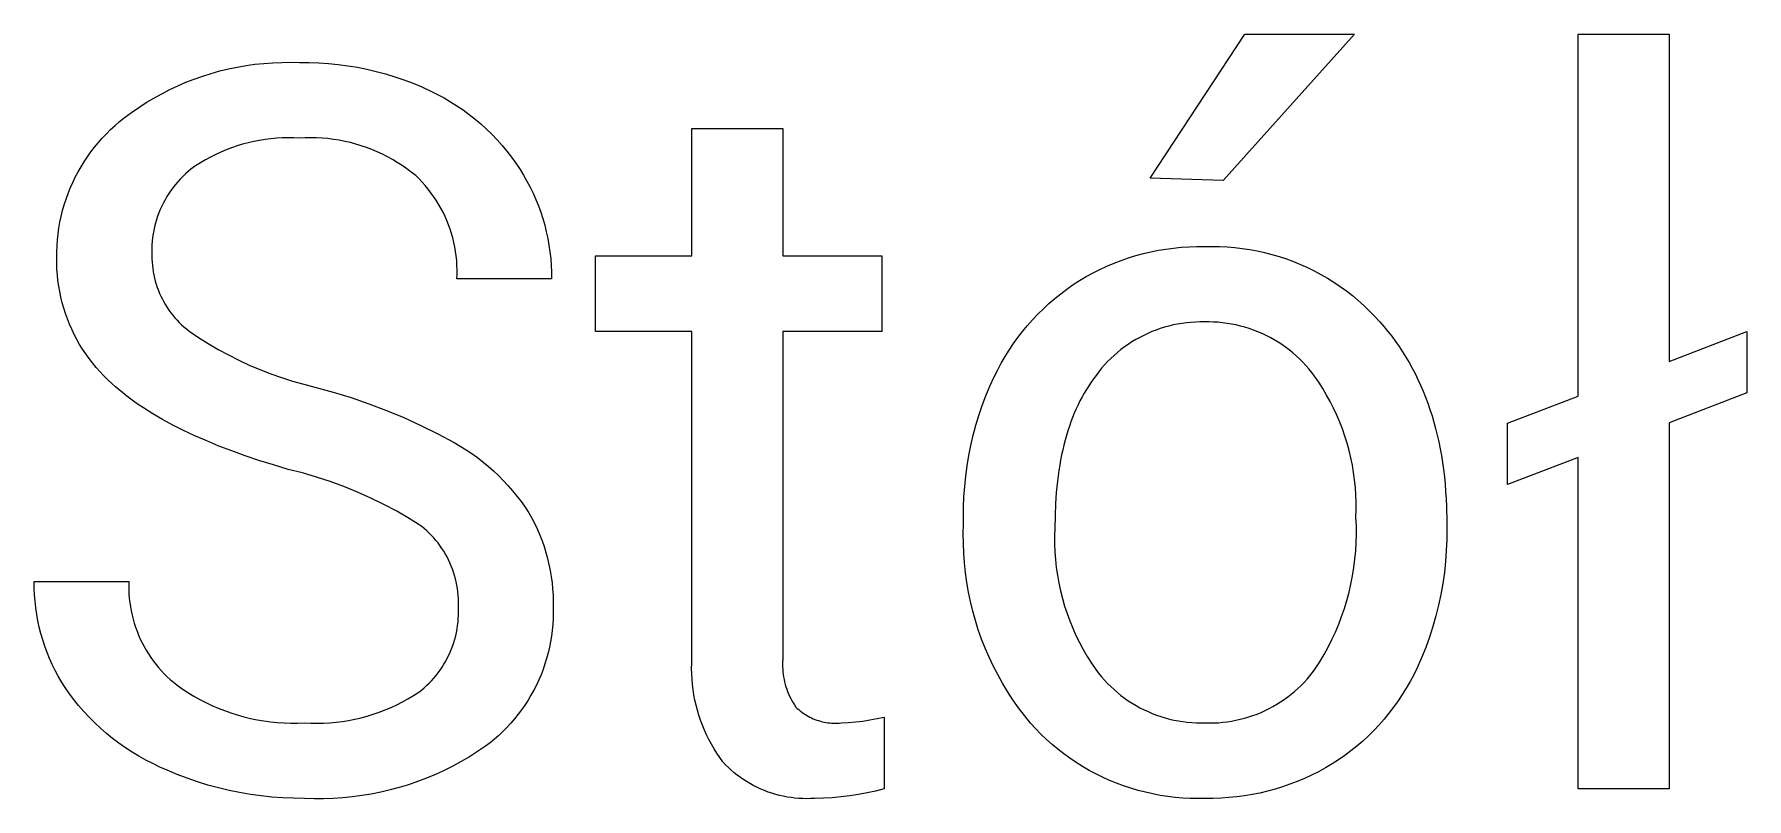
# Model space of a CAD drawing. Header units: millimetres. Extents: x 0 to 5466, y 0 to 3819.
# Drawn here: x 3667.4 to 3747.1, y 240.4 to 276 of the extents above; entities that cross this region are included whole.
import ezdxf

# ---------------------------------------------------------------- set-up
doc = ezdxf.new("R2010")
doc.units = ezdxf.units.MM
doc.header["$MEASUREMENT"] = 0
doc.layers.add('Domyślny', color=7, linetype='Continuous', true_color=0x000000)

msp = doc.modelspace()

# ---------------------------------------------------------------- linework, layer by layer
at = {"layer": 'Domyślny'}
for p, q in [((3719.345, 269.275), (3723.746, 275.965)), ((3728.855, 275.965), (3722.745, 269.166)), ((3723.746, 275.965), (3728.855, 275.965)), ((3739.243, 259.135), (3739.243, 275.965)), ((3739.243, 275.965), (3743.486, 275.965)), ((3743.486, 275.965), (3743.486, 260.756)), ((3674.887, 273.883), (3675.279, 274.021)), ((3675.279, 274.021), (3675.675, 274.146)), ((3675.675, 274.146), (3676.076, 274.258)), ((3676.076, 274.258), (3676.48, 274.356)), ((3676.48, 274.356), (3676.887, 274.441)), ((3676.887, 274.441), (3677.296, 274.512)), ((3677.296, 274.512), (3677.708, 274.57)), ((3677.708, 274.57), (3678.121, 274.613)), ((3678.121, 274.613), (3678.536, 274.643)), ((3678.536, 274.643), (3678.951, 274.659)), ((3678.951, 274.659), (3679.367, 274.661)), ((3679.367, 274.661), (3679.783, 274.649)), ((3679.783, 274.649), (3680.233, 274.65)), ((3680.233, 274.65), (3680.682, 274.636)), ((3680.682, 274.636), (3681.131, 274.606)), ((3681.131, 274.606), (3681.579, 274.563)), ((3681.579, 274.563), (3682.025, 274.504)), ((3682.025, 274.504), (3682.469, 274.43)), ((3682.469, 274.43), (3682.91, 274.342)), ((3682.91, 274.342), (3683.348, 274.24)), ((3683.348, 274.24), (3683.782, 274.123)), ((3683.782, 274.123), (3684.212, 273.991)), ((3673.007, 273), (3673.371, 273.201)), ((3673.371, 273.201), (3673.741, 273.39)), ((3673.741, 273.39), (3674.117, 273.567)), ((3674.117, 273.567), (3674.499, 273.731)), ((3674.499, 273.731), (3674.887, 273.883)), ((3684.212, 273.991), (3684.638, 273.846)), ((3684.638, 273.846), (3685.059, 273.686)), ((3685.059, 273.686), (3685.474, 273.513)), ((3685.474, 273.513), (3685.883, 273.326)), ((3685.883, 273.326), (3686.197, 273.171)), ((3671.96, 272.324), (3672.301, 272.561)), ((3672.301, 272.561), (3672.651, 272.786)), ((3672.651, 272.786), (3673.007, 273)), ((3686.197, 273.171), (3686.505, 273.005)), ((3686.505, 273.005), (3686.807, 272.828)), ((3686.807, 272.828), (3687.103, 272.641)), ((3687.103, 272.641), (3687.392, 272.444)), ((3687.392, 272.444), (3687.674, 272.236)), ((3670.995, 271.534), (3671.199, 271.721)), ((3671.199, 271.721), (3671.41, 271.902)), ((3671.41, 271.902), (3671.626, 272.075)), ((3671.626, 272.075), (3671.96, 272.324)), ((3687.674, 272.236), (3687.948, 272.019)), ((3687.948, 272.019), (3688.215, 271.793)), ((3688.215, 271.793), (3688.474, 271.557)), ((3670.246, 270.716), (3670.423, 270.93)), ((3670.423, 270.93), (3670.606, 271.138)), ((3670.606, 271.138), (3670.797, 271.339)), ((3670.797, 271.339), (3670.995, 271.534)), ((3677.131, 270.848), (3676.875, 270.77)), ((3677.39, 270.918), (3677.131, 270.848)), ((3677.651, 270.978), (3677.39, 270.918)), ((3677.914, 271.03), (3677.651, 270.978)), ((3678.179, 271.073), (3677.914, 271.03)), ((3678.444, 271.107), (3678.179, 271.073)), ((3678.711, 271.132), (3678.444, 271.107)), ((3678.979, 271.147), (3678.711, 271.132)), ((3679.247, 271.154), (3678.979, 271.147)), ((3679.515, 271.151), (3679.247, 271.154)), ((3679.783, 271.14), (3679.515, 271.151)), ((3680.047, 271.152), (3679.783, 271.14)), ((3680.311, 271.155), (3680.047, 271.152)), ((3680.575, 271.149), (3680.311, 271.155)), ((3680.839, 271.134), (3680.575, 271.149)), ((3681.103, 271.111), (3680.839, 271.134)), ((3681.365, 271.078), (3681.103, 271.111)), ((3681.626, 271.036), (3681.365, 271.078)), ((3681.886, 270.985), (3681.626, 271.036)), ((3682.143, 270.926), (3681.886, 270.985)), ((3682.398, 270.857), (3682.143, 270.926)), ((3682.651, 270.78), (3682.398, 270.857)), ((3688.474, 271.557), (3688.724, 271.313)), ((3688.724, 271.313), (3688.966, 271.06)), ((3688.966, 271.06), (3689.199, 270.798)), ((3698.032, 265.656), (3698.032, 271.578)), ((3698.032, 271.578), (3702.254, 271.578)), ((3702.254, 271.578), (3702.254, 265.656)), ((3669.617, 269.803), (3669.762, 270.039)), ((3669.762, 270.039), (3669.916, 270.27)), ((3669.916, 270.27), (3670.077, 270.496)), ((3670.077, 270.496), (3670.246, 270.716)), ((3675.405, 270.122), (3675.175, 269.986)), ((3675.641, 270.251), (3675.405, 270.122)), ((3675.88, 270.371), (3675.641, 270.251)), ((3676.124, 270.484), (3675.88, 270.371)), ((3676.371, 270.587), (3676.124, 270.484)), ((3676.621, 270.683), (3676.371, 270.587)), ((3676.875, 270.77), (3676.621, 270.683)), ((3682.901, 270.695), (3682.651, 270.78)), ((3683.148, 270.6), (3682.901, 270.695)), ((3683.392, 270.498), (3683.148, 270.6)), ((3683.632, 270.387), (3683.392, 270.498)), ((3683.868, 270.268), (3683.632, 270.387)), ((3684.1, 270.141), (3683.868, 270.268)), ((3684.328, 270.006), (3684.1, 270.141)), ((3689.199, 270.798), (3689.423, 270.529)), ((3689.423, 270.529), (3689.637, 270.252)), ((3689.637, 270.252), (3689.841, 269.968)), ((3669.23, 269.067), (3669.35, 269.316)), ((3669.35, 269.316), (3669.479, 269.562)), ((3669.479, 269.562), (3669.617, 269.803)), ((3674.23, 269.229), (3674.116, 269.104)), ((3674.348, 269.351), (3674.23, 269.229)), ((3674.471, 269.468), (3674.348, 269.351)), ((3674.597, 269.581), (3674.471, 269.468)), ((3674.728, 269.69), (3674.597, 269.581)), ((3674.949, 269.842), (3674.728, 269.69)), ((3675.175, 269.986), (3674.949, 269.842)), ((3684.55, 269.864), (3684.328, 270.006)), ((3684.768, 269.714), (3684.55, 269.864)), ((3684.98, 269.557), (3684.768, 269.714)), ((3685.187, 269.392), (3684.98, 269.557)), ((3685.339, 269.242), (3685.187, 269.392)), ((3685.486, 269.088), (3685.339, 269.242)), ((3689.841, 269.968), (3690.035, 269.676)), ((3690.035, 269.676), (3690.201, 269.408)), ((3690.201, 269.408), (3690.357, 269.133)), ((3722.745, 269.166), (3719.345, 269.275)), ((3668.921, 268.294), (3669.015, 268.555)), ((3669.015, 268.555), (3669.118, 268.813)), ((3669.118, 268.813), (3669.23, 269.067)), ((3673.615, 268.42), (3673.529, 268.273)), ((3673.705, 268.563), (3673.615, 268.42)), ((3673.801, 268.704), (3673.705, 268.563)), ((3673.901, 268.841), (3673.801, 268.704)), ((3674.006, 268.974), (3673.901, 268.841)), ((3674.116, 269.104), (3674.006, 268.974)), ((3685.628, 268.928), (3685.486, 269.088)), ((3685.764, 268.764), (3685.628, 268.928)), ((3685.894, 268.595), (3685.764, 268.764)), ((3686.018, 268.421), (3685.894, 268.595)), ((3686.136, 268.244), (3686.018, 268.421)), ((3690.357, 269.133), (3690.504, 268.854)), ((3690.504, 268.854), (3690.642, 268.57)), ((3690.642, 268.57), (3690.77, 268.281)), ((3668.694, 267.494), (3668.76, 267.763)), ((3668.76, 267.763), (3668.836, 268.03)), ((3668.836, 268.03), (3668.921, 268.294)), ((3673.24, 267.659), (3673.181, 267.5)), ((3673.304, 267.816), (3673.24, 267.659)), ((3673.374, 267.971), (3673.304, 267.816)), ((3673.449, 268.123), (3673.374, 267.971)), ((3673.529, 268.273), (3673.449, 268.123)), ((3686.248, 268.062), (3686.136, 268.244)), ((3686.354, 267.877), (3686.248, 268.062)), ((3686.453, 267.688), (3686.354, 267.877)), ((3686.546, 267.495), (3686.453, 267.688)), ((3690.77, 268.281), (3690.888, 267.988)), ((3690.888, 267.988), (3690.996, 267.692)), ((3690.996, 267.692), (3691.094, 267.391)), ((3668.55, 266.675), (3668.588, 266.949)), ((3668.588, 266.949), (3668.636, 267.222)), ((3668.636, 267.222), (3668.694, 267.494)), ((3673.003, 266.845), (3672.973, 266.678)), ((3673.039, 267.011), (3673.003, 266.845)), ((3673.081, 267.176), (3673.039, 267.011)), ((3673.128, 267.339), (3673.081, 267.176)), ((3673.181, 267.5), (3673.128, 267.339)), ((3686.631, 267.3), (3686.546, 267.495)), ((3686.711, 267.102), (3686.631, 267.3)), ((3686.783, 266.901), (3686.711, 267.102)), ((3686.848, 266.698), (3686.783, 266.901)), ((3691.094, 267.391), (3691.182, 267.088)), ((3691.182, 267.088), (3691.259, 266.782)), ((3668.491, 265.845), (3668.501, 266.122)), ((3668.501, 266.122), (3668.521, 266.399)), ((3668.521, 266.399), (3668.55, 266.675)), ((3672.917, 266.172), (3672.91, 266.003)), ((3672.93, 266.342), (3672.917, 266.172)), ((3672.948, 266.51), (3672.93, 266.342)), ((3672.973, 266.678), (3672.948, 266.51)), ((3686.906, 266.493), (3686.848, 266.698)), ((3686.957, 266.286), (3686.906, 266.493)), ((3687.001, 266.077), (3686.957, 266.286)), ((3687.037, 265.867), (3687.001, 266.077)), ((3691.259, 266.782), (3691.326, 266.473)), ((3691.326, 266.473), (3691.383, 266.163)), ((3691.383, 266.163), (3691.429, 265.85)), ((3720.436, 266.025), (3720.793, 266.06)), ((3720.793, 266.06), (3721.15, 266.084)), ((3721.15, 266.084), (3721.509, 266.095)), ((3721.509, 266.095), (3721.868, 266.095)), ((3721.868, 266.095), (3722.22, 266.102)), ((3722.22, 266.102), (3722.573, 266.096)), ((3722.573, 266.096), (3722.925, 266.079)), ((3722.925, 266.079), (3723.276, 266.05)), ((3723.276, 266.05), (3723.626, 266.009)), ((3668.49, 265.567), (3668.491, 265.845)), ((3668.49, 265.304), (3668.49, 265.567)), ((3668.499, 265.041), (3668.49, 265.304)), ((3672.91, 266.003), (3672.91, 265.833)), ((3672.91, 265.833), (3672.915, 265.663)), ((3672.915, 265.663), (3672.917, 265.514)), ((3672.917, 265.514), (3672.924, 265.365)), ((3672.924, 265.365), (3672.936, 265.216)), ((3687.067, 265.655), (3687.037, 265.867)), ((3687.089, 265.443), (3687.067, 265.655)), ((3687.103, 265.23), (3687.089, 265.443)), ((3691.429, 265.85), (3691.464, 265.537)), ((3691.464, 265.537), (3691.489, 265.222)), ((3693.539, 262.147), (3693.539, 265.656)), ((3693.539, 265.656), (3698.032, 265.656)), ((3702.254, 265.656), (3706.86, 265.656)), ((3706.86, 265.656), (3706.86, 262.147)), ((3717.333, 265.181), (3717.663, 265.32)), ((3717.663, 265.32), (3717.998, 265.448)), ((3717.998, 265.448), (3718.337, 265.565)), ((3718.337, 265.565), (3718.68, 265.671)), ((3718.68, 265.671), (3719.026, 265.765)), ((3719.026, 265.765), (3719.375, 265.847)), ((3719.375, 265.847), (3719.727, 265.918)), ((3719.727, 265.918), (3720.08, 265.977)), ((3720.08, 265.977), (3720.436, 266.025)), ((3723.626, 266.009), (3723.975, 265.956)), ((3723.975, 265.956), (3724.322, 265.891)), ((3724.322, 265.891), (3724.666, 265.814)), ((3724.666, 265.814), (3725.007, 265.726)), ((3725.007, 265.726), (3725.345, 265.626)), ((3725.345, 265.626), (3725.68, 265.515)), ((3725.68, 265.515), (3726.011, 265.393)), ((3726.011, 265.393), (3726.337, 265.259)), ((3726.337, 265.259), (3726.659, 265.115)), ((3668.518, 264.778), (3668.499, 265.041)), ((3668.545, 264.516), (3668.518, 264.778)), ((3668.581, 264.255), (3668.545, 264.516)), ((3672.936, 265.216), (3672.954, 265.067)), ((3672.954, 265.067), (3672.976, 264.919)), ((3672.976, 264.919), (3673.004, 264.773)), ((3673.004, 264.773), (3673.036, 264.627)), ((3673.036, 264.627), (3673.073, 264.482)), ((3673.073, 264.482), (3673.116, 264.339)), ((3687.111, 265.017), (3687.103, 265.23)), ((3687.103, 264.591), (3687.111, 264.804)), ((3691.507, 264.591), (3687.103, 264.591)), ((3687.111, 264.804), (3687.111, 265.017)), ((3691.489, 265.222), (3691.503, 264.906)), ((3691.503, 264.906), (3691.507, 264.591)), ((3715.763, 264.322), (3716.062, 264.517)), ((3716.062, 264.517), (3716.371, 264.699)), ((3716.371, 264.699), (3716.686, 264.87)), ((3716.686, 264.87), (3717.007, 265.031)), ((3717.007, 265.031), (3717.333, 265.181)), ((3726.659, 265.115), (3726.975, 264.96)), ((3726.975, 264.96), (3727.286, 264.794)), ((3727.286, 264.794), (3727.592, 264.617)), ((3727.592, 264.617), (3727.891, 264.43)), ((3668.626, 263.996), (3668.581, 264.255)), ((3668.68, 263.738), (3668.626, 263.996)), ((3668.743, 263.483), (3668.68, 263.738)), ((3673.116, 264.339), (3673.163, 264.197)), ((3673.163, 264.197), (3673.215, 264.057)), ((3673.215, 264.057), (3673.272, 263.918)), ((3673.272, 263.918), (3673.333, 263.782)), ((3673.333, 263.782), (3673.399, 263.648)), ((3673.399, 263.648), (3673.47, 263.517)), ((3714.638, 263.445), (3714.908, 263.678)), ((3714.908, 263.678), (3715.186, 263.902)), ((3715.186, 263.902), (3715.471, 264.117)), ((3715.471, 264.117), (3715.763, 264.322)), ((3727.891, 264.43), (3728.183, 264.234)), ((3728.183, 264.234), (3728.469, 264.027)), ((3728.469, 264.027), (3728.748, 263.811)), ((3728.748, 263.811), (3729.019, 263.586)), ((3668.815, 263.229), (3668.743, 263.483)), ((3668.895, 262.978), (3668.815, 263.229)), ((3668.984, 262.731), (3668.895, 262.978)), ((3673.47, 263.517), (3673.545, 263.387)), ((3673.545, 263.387), (3673.625, 263.261)), ((3673.625, 263.261), (3673.708, 263.137)), ((3673.708, 263.137), (3673.796, 263.016)), ((3673.796, 263.016), (3673.888, 262.898)), ((3673.888, 262.898), (3673.984, 262.784)), ((3713.876, 262.693), (3714.121, 262.952)), ((3714.121, 262.952), (3714.375, 263.203)), ((3714.375, 263.203), (3714.638, 263.445)), ((3729.019, 263.586), (3729.282, 263.351)), ((3729.282, 263.351), (3729.537, 263.108)), ((3729.537, 263.108), (3729.784, 262.856)), ((3729.784, 262.856), (3730.022, 262.596)), ((3669.082, 262.486), (3668.984, 262.731)), ((3669.187, 262.245), (3669.082, 262.486)), ((3669.302, 262.008), (3669.187, 262.245)), ((3673.984, 262.784), (3674.084, 262.673)), ((3674.084, 262.673), (3674.188, 262.565)), ((3674.188, 262.565), (3674.295, 262.461)), ((3674.295, 262.461), (3674.406, 262.36)), ((3674.406, 262.36), (3674.52, 262.264)), ((3674.52, 262.264), (3674.637, 262.171)), ((3674.637, 262.171), (3675.082, 261.869)), ((3698.032, 262.147), (3693.539, 262.147)), ((3698.032, 246.955), (3698.032, 262.147)), ((3706.86, 262.147), (3702.254, 262.147)), ((3702.254, 262.147), (3702.254, 246.896)), ((3713.194, 261.868), (3713.412, 262.15)), ((3713.412, 262.15), (3713.639, 262.425)), ((3713.639, 262.425), (3713.876, 262.693)), ((3719.231, 262.053), (3719.042, 261.964)), ((3719.423, 262.136), (3719.231, 262.053)), ((3719.617, 262.211), (3719.423, 262.136)), ((3719.814, 262.28), (3719.617, 262.211)), ((3720.013, 262.342), (3719.814, 262.28)), ((3720.214, 262.398), (3720.013, 262.342)), ((3720.417, 262.446), (3720.214, 262.398)), ((3720.622, 262.487), (3720.417, 262.446)), ((3720.828, 262.522), (3720.622, 262.487)), ((3721.034, 262.549), (3720.828, 262.522)), ((3721.242, 262.569), (3721.034, 262.549)), ((3721.45, 262.582), (3721.242, 262.569)), ((3721.659, 262.587), (3721.45, 262.582)), ((3721.868, 262.586), (3721.659, 262.587)), ((3722.08, 262.588), (3721.868, 262.586)), ((3722.291, 262.583), (3722.08, 262.588)), ((3722.503, 262.57), (3722.291, 262.583)), ((3722.714, 262.55), (3722.503, 262.57)), ((3722.924, 262.523), (3722.714, 262.55)), ((3723.133, 262.489), (3722.924, 262.523)), ((3723.341, 262.447), (3723.133, 262.489)), ((3723.548, 262.399), (3723.341, 262.447)), ((3723.752, 262.343), (3723.548, 262.399)), ((3723.954, 262.28), (3723.752, 262.343)), ((3724.155, 262.21), (3723.954, 262.28)), ((3724.352, 262.134), (3724.155, 262.21)), ((3724.547, 262.05), (3724.352, 262.134)), ((3724.739, 261.96), (3724.547, 262.05)), ((3730.022, 262.596), (3730.214, 262.375)), ((3730.214, 262.375), (3730.399, 262.15)), ((3730.399, 262.15), (3730.579, 261.92)), ((3743.486, 260.756), (3747.091, 262.147)), ((3747.091, 262.147), (3747.091, 259.296)), ((3669.424, 261.774), (3669.302, 262.008)), ((3669.554, 261.545), (3669.424, 261.774)), ((3669.692, 261.321), (3669.554, 261.545)), ((3669.838, 261.102), (3669.692, 261.321)), ((3675.082, 261.869), (3675.537, 261.582)), ((3675.537, 261.582), (3676.001, 261.31)), ((3676.001, 261.31), (3676.474, 261.052)), ((3712.597, 260.979), (3712.786, 261.282)), ((3712.786, 261.282), (3712.985, 261.578)), ((3712.985, 261.578), (3713.194, 261.868)), ((3717.984, 261.3), (3717.822, 261.169)), ((3718.15, 261.426), (3717.984, 261.3)), ((3718.321, 261.545), (3718.15, 261.426)), ((3718.496, 261.659), (3718.321, 261.545)), ((3718.674, 261.767), (3718.496, 261.659)), ((3718.857, 261.869), (3718.674, 261.767)), ((3719.042, 261.964), (3718.857, 261.869)), ((3724.927, 261.863), (3724.739, 261.96)), ((3725.113, 261.76), (3724.927, 261.863)), ((3725.294, 261.651), (3725.113, 261.76)), ((3725.472, 261.535), (3725.294, 261.651)), ((3725.645, 261.413), (3725.472, 261.535)), ((3725.814, 261.285), (3725.645, 261.413)), ((3725.979, 261.152), (3725.814, 261.285)), ((3730.579, 261.92), (3730.752, 261.685)), ((3730.752, 261.685), (3730.919, 261.446)), ((3730.919, 261.446), (3731.08, 261.203)), ((3669.991, 260.888), (3669.838, 261.102)), ((3670.151, 260.679), (3669.991, 260.888)), ((3670.319, 260.476), (3670.151, 260.679)), ((3670.493, 260.278), (3670.319, 260.476)), ((3676.474, 261.052), (3676.954, 260.81)), ((3676.954, 260.81), (3677.442, 260.584)), ((3677.442, 260.584), (3677.937, 260.373)), ((3712.251, 260.355), (3712.419, 260.67)), ((3712.419, 260.67), (3712.597, 260.979)), ((3717.221, 260.59), (3717.084, 260.433)), ((3717.364, 260.742), (3717.221, 260.59)), ((3717.512, 260.889), (3717.364, 260.742)), ((3717.664, 261.032), (3717.512, 260.889)), ((3717.822, 261.169), (3717.664, 261.032)), ((3726.139, 261.013), (3725.979, 261.152)), ((3726.294, 260.868), (3726.139, 261.013)), ((3726.444, 260.718), (3726.294, 260.868)), ((3726.589, 260.564), (3726.444, 260.718)), ((3726.728, 260.404), (3726.589, 260.564)), ((3731.08, 261.203), (3731.236, 260.955)), ((3731.236, 260.955), (3731.385, 260.702)), ((3731.385, 260.702), (3731.527, 260.445)), ((3670.674, 260.087), (3670.493, 260.278)), ((3670.862, 259.902), (3670.674, 260.087)), ((3671.056, 259.724), (3670.862, 259.902)), ((3671.219, 259.577), (3671.056, 259.724)), ((3677.937, 260.373), (3678.439, 260.178)), ((3678.439, 260.178), (3678.946, 259.999)), ((3678.946, 259.999), (3679.459, 259.837)), ((3679.459, 259.837), (3679.977, 259.691)), ((3679.977, 259.691), (3680.499, 259.561)), ((3711.893, 259.596), (3712.093, 260.034)), ((3712.093, 260.034), (3712.251, 260.355)), ((3716.594, 259.786), (3716.484, 259.62)), ((3716.708, 259.947), (3716.594, 259.786)), ((3716.826, 260.105), (3716.708, 259.947)), ((3716.952, 260.271), (3716.826, 260.105)), ((3717.084, 260.433), (3716.952, 260.271)), ((3726.861, 260.239), (3726.728, 260.404)), ((3726.989, 260.07), (3726.861, 260.239)), ((3727.186, 259.783), (3726.989, 260.07)), ((3727.374, 259.489), (3727.186, 259.783)), ((3731.527, 260.445), (3731.664, 260.184)), ((3731.664, 260.184), (3731.795, 259.917)), ((3731.795, 259.917), (3731.92, 259.647)), ((3671.388, 259.431), (3671.219, 259.577)), ((3671.564, 259.287), (3671.388, 259.431)), ((3671.745, 259.144), (3671.564, 259.287)), ((3671.932, 259.002), (3671.745, 259.144)), ((3672.125, 258.862), (3671.932, 259.002)), ((3672.325, 258.724), (3672.125, 258.862)), ((3680.499, 259.561), (3681.342, 259.329)), ((3681.342, 259.329), (3682.177, 259.07)), ((3682.177, 259.07), (3683.003, 258.784)), ((3711.536, 258.699), (3711.707, 259.15)), ((3711.707, 259.15), (3711.893, 259.596)), ((3716.08, 258.917), (3715.988, 258.73)), ((3716.175, 259.099), (3716.08, 258.917)), ((3716.274, 259.277), (3716.175, 259.099)), ((3716.377, 259.451), (3716.274, 259.277)), ((3716.484, 259.62), (3716.377, 259.451)), ((3727.551, 259.189), (3727.374, 259.489)), ((3727.719, 258.883), (3727.551, 259.189)), ((3727.876, 258.572), (3727.719, 258.883)), ((3731.92, 259.647), (3732.038, 259.372)), ((3732.038, 259.372), (3732.151, 259.092)), ((3732.151, 259.092), (3732.257, 258.808)), ((3735.956, 257.88), (3739.243, 259.135)), ((3747.091, 259.296), (3743.486, 257.904)), ((3672.53, 258.587), (3672.325, 258.724)), ((3672.741, 258.451), (3672.53, 258.587)), ((3672.959, 258.317), (3672.741, 258.451)), ((3673.411, 258.053), (3672.959, 258.317)), ((3683.003, 258.784), (3683.82, 258.473)), ((3683.82, 258.473), (3684.627, 258.137)), ((3684.627, 258.137), (3685.422, 257.775)), ((3711.238, 257.782), (3711.379, 258.243)), ((3711.379, 258.243), (3711.536, 258.699)), ((3715.736, 258.146), (3715.659, 257.943)), ((3715.816, 258.345), (3715.736, 258.146)), ((3715.9, 258.54), (3715.816, 258.345)), ((3715.988, 258.73), (3715.9, 258.54)), ((3728.023, 258.256), (3727.876, 258.572)), ((3728.159, 257.935), (3728.023, 258.256)), ((3732.257, 258.808), (3732.357, 258.519)), ((3732.357, 258.519), (3732.452, 258.226)), ((3732.452, 258.226), (3732.54, 257.929)), ((3673.888, 257.794), (3673.411, 258.053)), ((3674.388, 257.542), (3673.888, 257.794)), ((3674.913, 257.295), (3674.388, 257.542)), ((3675.461, 257.054), (3674.913, 257.295)), ((3685.422, 257.775), (3686.206, 257.388)), ((3686.206, 257.388), (3686.978, 256.977)), ((3711.002, 256.846), (3711.112, 257.316)), ((3711.112, 257.316), (3711.238, 257.782)), ((3715.451, 257.308), (3715.389, 257.089)), ((3715.517, 257.524), (3715.451, 257.308)), ((3715.586, 257.736), (3715.517, 257.524)), ((3715.659, 257.943), (3715.586, 257.736)), ((3728.285, 257.61), (3728.159, 257.935)), ((3728.399, 257.281), (3728.285, 257.61)), ((3728.503, 256.949), (3728.399, 257.281)), ((3732.54, 257.929), (3732.622, 257.627)), ((3732.622, 257.627), (3732.698, 257.32)), ((3732.698, 257.32), (3732.768, 257.009)), ((3735.956, 255.029), (3735.956, 257.88)), ((3743.486, 257.904), (3743.486, 240.872)), ((3676.033, 256.819), (3675.461, 257.054)), ((3676.63, 256.59), (3676.033, 256.819)), ((3677.25, 256.367), (3676.63, 256.59)), ((3686.978, 256.977), (3687.255, 256.816)), ((3687.255, 256.816), (3687.527, 256.646)), ((3687.527, 256.646), (3687.793, 256.467)), ((3710.907, 256.374), (3711.002, 256.846)), ((3715.277, 256.637), (3715.227, 256.404)), ((3715.331, 256.865), (3715.277, 256.637)), ((3715.389, 257.089), (3715.331, 256.865)), ((3728.596, 256.613), (3728.503, 256.949)), ((3728.677, 256.274), (3728.596, 256.613)), ((3732.768, 257.009), (3732.832, 256.693)), ((3732.832, 256.693), (3732.89, 256.373)), ((3677.894, 256.149), (3677.25, 256.367)), ((3678.563, 255.938), (3677.894, 256.149)), ((3679.255, 255.732), (3678.563, 255.938)), ((3679.913, 255.566), (3679.255, 255.732)), ((3687.793, 256.467), (3688.054, 256.279)), ((3688.054, 256.279), (3688.308, 256.083)), ((3688.308, 256.083), (3688.555, 255.878)), ((3688.555, 255.878), (3688.796, 255.666)), ((3710.764, 255.42), (3710.828, 255.898)), ((3710.828, 255.898), (3710.907, 256.374)), ((3715.098, 255.682), (3715.03, 255.18)), ((3715.137, 255.927), (3715.098, 255.682)), ((3715.18, 256.168), (3715.137, 255.927)), ((3715.227, 256.404), (3715.18, 256.168)), ((3728.747, 255.932), (3728.677, 256.274)), ((3728.806, 255.589), (3728.747, 255.932)), ((3732.89, 256.373), (3732.941, 256.048)), ((3732.941, 256.048), (3732.987, 255.719)), ((3732.987, 255.719), (3733.026, 255.385)), ((3739.243, 256.283), (3735.956, 255.029)), ((3739.243, 240.872), (3739.243, 256.283)), ((3680.564, 255.377), (3679.913, 255.566)), ((3681.209, 255.166), (3680.564, 255.377)), ((3681.846, 254.933), (3681.209, 255.166)), ((3682.474, 254.677), (3681.846, 254.933)), ((3688.796, 255.666), (3689.029, 255.446)), ((3689.029, 255.446), (3689.255, 255.219)), ((3689.255, 255.219), (3689.474, 254.984)), ((3689.474, 254.984), (3689.685, 254.742)), ((3710.684, 254.458), (3710.716, 254.94)), ((3710.716, 254.94), (3710.764, 255.42)), ((3715.03, 255.18), (3714.978, 254.661)), ((3728.853, 255.243), (3728.806, 255.589)), ((3728.889, 254.897), (3728.853, 255.243)), ((3728.914, 254.549), (3728.889, 254.897)), ((3733.026, 255.385), (3733.06, 255.047)), ((3733.06, 255.047), (3733.087, 254.704)), ((3683.093, 254.4), (3682.474, 254.677)), ((3683.702, 254.101), (3683.093, 254.4)), ((3684.3, 253.782), (3683.702, 254.101)), ((3689.685, 254.742), (3689.888, 254.493)), ((3689.888, 254.493), (3690.082, 254.238)), ((3690.082, 254.238), (3690.269, 253.977)), ((3710.668, 253.976), (3710.684, 254.458)), ((3714.94, 254.125), (3714.918, 253.573)), ((3714.978, 254.661), (3714.94, 254.125)), ((3728.926, 254.201), (3728.914, 254.549)), ((3728.927, 253.852), (3728.926, 254.201)), ((3733.087, 254.704), (3733.109, 254.357)), ((3733.109, 254.357), (3733.124, 254.005)), ((3684.887, 253.441), (3684.3, 253.782)), ((3685.461, 253.081), (3684.887, 253.441)), ((3690.269, 253.977), (3690.446, 253.71)), ((3690.446, 253.71), (3690.586, 253.459)), ((3690.586, 253.459), (3690.718, 253.203)), ((3710.668, 253.494), (3710.668, 253.976)), ((3710.668, 253.195), (3710.668, 253.494)), ((3714.918, 253.573), (3714.911, 253.004)), ((3728.917, 253.504), (3728.927, 253.852)), ((3728.934, 253.114), (3728.917, 253.504)), ((3733.124, 254.005), (3733.136, 253.288)), ((3733.136, 253.288), (3733.136, 252.99)), ((3685.581, 252.982), (3685.461, 253.081)), ((3685.697, 252.879), (3685.581, 252.982)), ((3685.809, 252.772), (3685.697, 252.879)), ((3685.918, 252.662), (3685.809, 252.772)), ((3686.023, 252.547), (3685.918, 252.662)), ((3686.124, 252.43), (3686.023, 252.547)), ((3690.718, 253.203), (3690.841, 252.943)), ((3690.841, 252.943), (3690.954, 252.68)), ((3690.954, 252.68), (3691.059, 252.412)), ((3710.653, 252.741), (3710.668, 253.195)), ((3710.655, 252.286), (3710.653, 252.741)), ((3714.911, 253.004), (3714.899, 252.637)), ((3714.899, 252.637), (3714.9, 252.269)), ((3728.928, 252.332), (3728.938, 252.723)), ((3728.938, 252.723), (3728.934, 253.114)), ((3733.136, 252.99), (3733.135, 252.475)), ((3686.221, 252.309), (3686.124, 252.43)), ((3686.313, 252.185), (3686.221, 252.309)), ((3686.402, 252.057), (3686.313, 252.185)), ((3686.486, 251.927), (3686.402, 252.057)), ((3686.566, 251.794), (3686.486, 251.927)), ((3686.641, 251.659), (3686.566, 251.794)), ((3691.059, 252.412), (3691.154, 252.141)), ((3691.154, 252.141), (3691.24, 251.866)), ((3691.24, 251.866), (3691.316, 251.589)), ((3710.671, 251.832), (3710.655, 252.286)), ((3710.703, 251.379), (3710.671, 251.832)), ((3714.9, 252.269), (3714.913, 251.902)), ((3714.913, 251.902), (3714.94, 251.536)), ((3728.869, 251.553), (3728.905, 251.942)), ((3728.905, 251.942), (3728.928, 252.332)), ((3733.117, 251.961), (3733.081, 251.448)), ((3733.135, 252.475), (3733.117, 251.961)), ((3686.712, 251.52), (3686.641, 251.659)), ((3686.777, 251.38), (3686.712, 251.52)), ((3686.838, 251.238), (3686.777, 251.38)), ((3686.895, 251.093), (3686.838, 251.238)), ((3686.946, 250.947), (3686.895, 251.093)), ((3686.992, 250.799), (3686.946, 250.947)), ((3691.316, 251.589), (3691.383, 251.31)), ((3691.383, 251.31), (3691.44, 251.028)), ((3691.44, 251.028), (3691.487, 250.745)), ((3710.75, 250.926), (3710.703, 251.379)), ((3710.813, 250.476), (3710.75, 250.926)), ((3714.94, 251.536), (3714.979, 251.171)), ((3714.979, 251.171), (3715.031, 250.808)), ((3728.757, 250.78), (3728.819, 251.166)), ((3728.819, 251.166), (3728.869, 251.553)), ((3733.027, 250.937), (3732.955, 250.427)), ((3733.081, 251.448), (3733.027, 250.937)), ((3667.443, 250.209), (3667.442, 250.515)), ((3667.442, 250.515), (3671.842, 250.515)), ((3667.455, 249.903), (3667.443, 250.209)), ((3671.842, 250.515), (3671.838, 250.319)), ((3671.838, 250.319), (3671.84, 250.123)), ((3671.84, 250.123), (3671.848, 249.926)), ((3687.033, 250.649), (3686.992, 250.799)), ((3687.069, 250.499), (3687.033, 250.649)), ((3687.1, 250.347), (3687.069, 250.499)), ((3687.126, 250.194), (3687.1, 250.347)), ((3687.147, 250.04), (3687.126, 250.194)), ((3691.487, 250.745), (3691.524, 250.46)), ((3691.524, 250.46), (3691.552, 250.174)), ((3691.552, 250.174), (3691.57, 249.887)), ((3710.89, 250.028), (3710.813, 250.476)), ((3715.031, 250.808), (3715.096, 250.446)), ((3715.096, 250.446), (3715.173, 250.087)), ((3728.593, 250.016), (3728.681, 250.396)), ((3728.681, 250.396), (3728.757, 250.78)), ((3732.955, 250.427), (3732.866, 249.921)), ((3667.478, 249.598), (3667.455, 249.903)), ((3667.511, 249.294), (3667.478, 249.598)), ((3671.848, 249.926), (3671.864, 249.731)), ((3671.864, 249.731), (3671.886, 249.535)), ((3671.886, 249.535), (3671.914, 249.341)), ((3671.914, 249.341), (3671.949, 249.148)), ((3687.162, 249.886), (3687.147, 250.04)), ((3687.172, 249.731), (3687.162, 249.886)), ((3687.177, 249.576), (3687.172, 249.731)), ((3687.172, 249.266), (3687.177, 249.421)), ((3687.177, 249.421), (3687.177, 249.576)), ((3691.57, 249.887), (3691.577, 249.6)), ((3691.577, 249.6), (3691.575, 249.313)), ((3691.575, 249.313), (3691.578, 249.046)), ((3710.983, 249.583), (3710.89, 250.028)), ((3711.091, 249.141), (3710.983, 249.583)), ((3715.173, 250.087), (3715.263, 249.731)), ((3715.263, 249.731), (3715.365, 249.378)), ((3715.365, 249.378), (3715.479, 249.03)), ((3728.377, 249.265), (3728.491, 249.639)), ((3728.491, 249.639), (3728.593, 250.016)), ((3732.759, 249.418), (3732.634, 248.918)), ((3732.866, 249.921), (3732.759, 249.418)), ((3667.555, 248.99), (3667.511, 249.294)), ((3667.609, 248.689), (3667.555, 248.99)), ((3667.674, 248.39), (3667.609, 248.689)), ((3671.949, 249.148), (3671.991, 248.956)), ((3671.991, 248.956), (3672.039, 248.765)), ((3672.039, 248.765), (3672.093, 248.576)), ((3672.093, 248.576), (3672.154, 248.39)), ((3687.133, 248.468), (3687.152, 248.627)), ((3687.152, 248.627), (3687.165, 248.786)), ((3687.165, 248.786), (3687.173, 248.946)), ((3687.175, 249.106), (3687.172, 249.266)), ((3687.173, 248.946), (3687.175, 249.106)), ((3691.557, 248.513), (3691.533, 248.247)), ((3691.572, 248.779), (3691.557, 248.513)), ((3691.578, 249.046), (3691.572, 248.779)), ((3711.214, 248.704), (3711.091, 249.141)), ((3711.351, 248.27), (3711.214, 248.704)), ((3715.479, 249.03), (3715.606, 248.685)), ((3715.606, 248.685), (3715.744, 248.345)), ((3727.96, 248.17), (3728.111, 248.53)), ((3728.111, 248.53), (3728.25, 248.895)), ((3728.25, 248.895), (3728.377, 249.265)), ((3732.634, 248.918), (3732.493, 248.424)), ((3667.75, 248.093), (3667.674, 248.39)), ((3667.835, 247.799), (3667.75, 248.093)), ((3667.931, 247.508), (3667.835, 247.799)), ((3672.154, 248.39), (3672.221, 248.205)), ((3672.221, 248.205), (3672.295, 248.023)), ((3672.295, 248.023), (3672.374, 247.843)), ((3672.374, 247.843), (3672.46, 247.666)), ((3686.959, 247.688), (3687.005, 247.841)), ((3687.005, 247.841), (3687.045, 247.996)), ((3687.045, 247.996), (3687.08, 248.152)), ((3687.08, 248.152), (3687.109, 248.31)), ((3687.109, 248.31), (3687.133, 248.468)), ((3691.456, 247.72), (3691.404, 247.458)), ((3691.499, 247.983), (3691.456, 247.72)), ((3691.533, 248.247), (3691.499, 247.983)), ((3711.503, 247.842), (3711.351, 248.27)), ((3711.67, 247.419), (3711.503, 247.842)), ((3715.744, 248.345), (3715.894, 248.01)), ((3715.894, 248.01), (3716.056, 247.68)), ((3727.62, 247.466), (3727.796, 247.815)), ((3727.796, 247.815), (3727.96, 248.17)), ((3732.334, 247.935), (3732.158, 247.451)), ((3732.493, 248.424), (3732.334, 247.935)), ((3668.037, 247.221), (3667.931, 247.508)), ((3668.153, 246.938), (3668.037, 247.221)), ((3668.279, 246.658), (3668.153, 246.938)), ((3672.46, 247.666), (3672.551, 247.492)), ((3672.551, 247.492), (3672.648, 247.322)), ((3672.648, 247.322), (3672.751, 247.154)), ((3672.751, 247.154), (3672.86, 246.991)), ((3672.86, 246.991), (3672.974, 246.831)), ((3686.578, 246.808), (3686.654, 246.949)), ((3686.654, 246.949), (3686.725, 247.092)), ((3686.725, 247.092), (3686.792, 247.238)), ((3686.792, 247.238), (3686.853, 247.386)), ((3686.853, 247.386), (3686.909, 247.536)), ((3686.909, 247.536), (3686.959, 247.688)), ((3691.274, 246.941), (3691.196, 246.686)), ((3691.344, 247.198), (3691.274, 246.941)), ((3691.404, 247.458), (3691.344, 247.198)), ((3698.02, 246.71), (3698.032, 246.955)), ((3711.851, 247.002), (3711.67, 247.419)), ((3712.046, 246.591), (3711.851, 247.002)), ((3716.056, 247.68), (3716.229, 247.356)), ((3716.229, 247.356), (3716.413, 247.038)), ((3716.413, 247.038), (3716.608, 246.728)), ((3727.234, 246.787), (3727.433, 247.123)), ((3727.433, 247.123), (3727.62, 247.466)), ((3731.965, 246.974), (3731.756, 246.504)), ((3732.158, 247.451), (3731.965, 246.974)), ((3668.414, 246.384), (3668.279, 246.658)), ((3668.559, 246.114), (3668.414, 246.384)), ((3672.974, 246.831), (3673.093, 246.675)), ((3673.093, 246.675), (3673.218, 246.523)), ((3673.218, 246.523), (3673.347, 246.375)), ((3673.347, 246.375), (3673.482, 246.232)), ((3673.482, 246.232), (3673.621, 246.093)), ((3686.026, 246.025), (3686.129, 246.147)), ((3686.129, 246.147), (3686.228, 246.273)), ((3686.228, 246.273), (3686.322, 246.402)), ((3686.322, 246.402), (3686.412, 246.535)), ((3686.412, 246.535), (3686.498, 246.67)), ((3686.498, 246.67), (3686.578, 246.808)), ((3691.013, 246.185), (3690.908, 245.94)), ((3691.108, 246.434), (3691.013, 246.185)), ((3691.196, 246.686), (3691.108, 246.434)), ((3698.017, 246.466), (3698.02, 246.71)), ((3698.022, 246.221), (3698.017, 246.466)), ((3698.035, 245.976), (3698.022, 246.221)), ((3702.248, 246.779), (3702.245, 246.662)), ((3702.245, 246.662), (3702.246, 246.545)), ((3702.246, 246.545), (3702.252, 246.428)), ((3702.254, 246.896), (3702.248, 246.779)), ((3702.252, 246.428), (3702.261, 246.311)), ((3702.261, 246.311), (3702.275, 246.194)), ((3702.275, 246.194), (3702.292, 246.078)), ((3712.254, 246.187), (3712.046, 246.591)), ((3712.476, 245.79), (3712.254, 246.187)), ((3716.608, 246.728), (3716.814, 246.424)), ((3716.814, 246.424), (3716.942, 246.256)), ((3716.942, 246.256), (3717.075, 246.093)), ((3726.64, 245.979), (3726.773, 246.134)), ((3726.773, 246.134), (3726.901, 246.294)), ((3726.901, 246.294), (3727.024, 246.458)), ((3727.024, 246.458), (3727.234, 246.787)), ((3731.601, 246.184), (3731.435, 245.87)), ((3731.756, 246.504), (3731.601, 246.184)), ((3668.713, 245.849), (3668.559, 246.114)), ((3668.877, 245.59), (3668.713, 245.849)), ((3669.049, 245.337), (3668.877, 245.59)), ((3669.271, 245.044), (3669.049, 245.337)), ((3673.621, 246.093), (3673.765, 245.96)), ((3673.765, 245.96), (3673.914, 245.831)), ((3673.914, 245.831), (3674.066, 245.707)), ((3674.066, 245.707), (3674.325, 245.526)), ((3674.325, 245.526), (3674.59, 245.353)), ((3674.59, 245.353), (3674.86, 245.19)), ((3685.077, 245.211), (3685.324, 245.371)), ((3685.324, 245.371), (3685.45, 245.47)), ((3685.45, 245.47), (3685.573, 245.573)), ((3685.573, 245.573), (3685.692, 245.68)), ((3685.692, 245.68), (3685.807, 245.791)), ((3685.807, 245.791), (3685.918, 245.906)), ((3685.918, 245.906), (3686.026, 246.025)), ((3690.674, 245.46), (3690.545, 245.227)), ((3690.795, 245.698), (3690.674, 245.46)), ((3690.908, 245.94), (3690.795, 245.698)), ((3698.056, 245.733), (3698.035, 245.976)), ((3698.086, 245.49), (3698.056, 245.733)), ((3698.124, 245.248), (3698.086, 245.49)), ((3702.292, 246.078), (3702.314, 245.963)), ((3702.314, 245.963), (3702.339, 245.849)), ((3702.339, 245.849), (3702.369, 245.735)), ((3702.369, 245.735), (3702.402, 245.623)), ((3702.402, 245.623), (3702.439, 245.511)), ((3702.439, 245.511), (3702.48, 245.402)), ((3702.48, 245.402), (3702.525, 245.293)), ((3712.712, 245.401), (3712.476, 245.79)), ((3712.96, 245.021), (3712.712, 245.401)), ((3717.075, 246.093), (3717.214, 245.935)), ((3717.214, 245.935), (3717.359, 245.782)), ((3717.359, 245.782), (3717.508, 245.633)), ((3717.508, 245.633), (3717.663, 245.49)), ((3717.663, 245.49), (3717.822, 245.353)), ((3717.822, 245.353), (3717.986, 245.221)), ((3725.901, 245.275), (3726.058, 245.406)), ((3726.058, 245.406), (3726.211, 245.542)), ((3726.211, 245.542), (3726.359, 245.683)), ((3726.359, 245.683), (3726.502, 245.828)), ((3726.502, 245.828), (3726.64, 245.979)), ((3731.258, 245.561), (3731.071, 245.258)), ((3731.435, 245.87), (3731.258, 245.561)), ((3669.503, 244.758), (3669.271, 245.044)), ((3669.745, 244.48), (3669.503, 244.758)), ((3674.86, 245.19), (3675.136, 245.035)), ((3675.136, 245.035), (3675.417, 244.891)), ((3675.417, 244.891), (3675.703, 244.756)), ((3675.703, 244.756), (3675.993, 244.63)), ((3675.993, 244.63), (3676.287, 244.515)), ((3683.488, 244.439), (3683.763, 244.545)), ((3683.763, 244.545), (3684.035, 244.66)), ((3684.035, 244.66), (3684.302, 244.784)), ((3684.302, 244.784), (3684.565, 244.918)), ((3684.565, 244.918), (3684.823, 245.06)), ((3684.823, 245.06), (3685.077, 245.211)), ((3690.111, 244.555), (3689.951, 244.342)), ((3690.263, 244.774), (3690.111, 244.555)), ((3690.408, 244.998), (3690.263, 244.774)), ((3690.545, 245.227), (3690.408, 244.998)), ((3698.169, 245.007), (3698.124, 245.248)), ((3698.223, 244.769), (3698.169, 245.007)), ((3698.285, 244.532), (3698.223, 244.769)), ((3698.355, 244.297), (3698.285, 244.532)), ((3702.525, 245.293), (3702.574, 245.186)), ((3702.574, 245.186), (3702.626, 245.081)), ((3702.626, 245.081), (3702.681, 244.978)), ((3702.681, 244.978), (3702.741, 244.877)), ((3702.741, 244.877), (3702.803, 244.778)), ((3702.803, 244.778), (3702.869, 244.681)), ((3702.869, 244.681), (3702.933, 244.62)), ((3702.933, 244.62), (3702.999, 244.561)), ((3702.999, 244.561), (3703.067, 244.504)), ((3713.222, 244.649), (3712.96, 245.021)), ((3713.495, 244.286), (3713.222, 244.649)), ((3717.986, 245.221), (3718.155, 245.095)), ((3718.155, 245.095), (3718.328, 244.974)), ((3718.328, 244.974), (3718.505, 244.86)), ((3718.505, 244.86), (3718.685, 244.752)), ((3718.685, 244.752), (3718.87, 244.65)), ((3718.87, 244.65), (3719.057, 244.554)), ((3719.057, 244.554), (3719.248, 244.466)), ((3724.689, 244.518), (3724.873, 244.608)), ((3724.873, 244.608), (3725.053, 244.705)), ((3725.053, 244.705), (3725.23, 244.807)), ((3725.23, 244.807), (3725.404, 244.916)), ((3725.404, 244.916), (3725.573, 245.03)), ((3725.573, 245.03), (3725.739, 245.15)), ((3725.739, 245.15), (3725.901, 245.275)), ((3730.667, 244.673), (3730.45, 244.391)), ((3730.874, 244.962), (3730.667, 244.673)), ((3731.071, 245.258), (3730.874, 244.962)), ((3669.996, 244.211), (3669.745, 244.48)), ((3670.256, 243.95), (3669.996, 244.211)), ((3670.525, 243.699), (3670.256, 243.95)), ((3676.287, 244.515), (3676.585, 244.41)), ((3676.585, 244.41), (3676.886, 244.315)), ((3676.886, 244.315), (3677.191, 244.23)), ((3677.191, 244.23), (3677.498, 244.155)), ((3677.498, 244.155), (3677.807, 244.091)), ((3677.807, 244.091), (3678.119, 244.038)), ((3678.119, 244.038), (3678.432, 243.995)), ((3678.432, 243.995), (3678.746, 243.963)), ((3678.746, 243.963), (3679.061, 243.942)), ((3679.061, 243.942), (3679.377, 243.931)), ((3679.377, 243.931), (3679.693, 243.931)), ((3679.693, 243.931), (3680.009, 243.942)), ((3680.009, 243.942), (3680.304, 243.928)), ((3680.304, 243.928), (3680.598, 243.924)), ((3680.598, 243.924), (3680.893, 243.93)), ((3680.893, 243.93), (3681.188, 243.947)), ((3681.188, 243.947), (3681.482, 243.973)), ((3681.482, 243.973), (3681.774, 244.01)), ((3681.774, 244.01), (3682.065, 244.057)), ((3682.065, 244.057), (3682.355, 244.113)), ((3682.355, 244.113), (3682.642, 244.18)), ((3682.642, 244.18), (3682.927, 244.257)), ((3682.927, 244.257), (3683.209, 244.343)), ((3683.209, 244.343), (3683.488, 244.439)), ((3689.428, 243.737), (3689.24, 243.547)), ((3689.609, 243.932), (3689.428, 243.737)), ((3689.784, 244.134), (3689.609, 243.932)), ((3689.951, 244.342), (3689.784, 244.134)), ((3698.433, 244.065), (3698.355, 244.297)), ((3698.519, 243.836), (3698.433, 244.065)), ((3698.612, 243.61), (3698.519, 243.836)), ((3703.067, 244.504), (3703.137, 244.45)), ((3703.137, 244.45), (3703.208, 244.398)), ((3703.208, 244.398), (3703.282, 244.348)), ((3703.282, 244.348), (3703.357, 244.301)), ((3703.357, 244.301), (3703.433, 244.257)), ((3703.433, 244.257), (3703.511, 244.215)), ((3703.511, 244.215), (3703.591, 244.176)), ((3703.591, 244.176), (3703.671, 244.14)), ((3703.671, 244.14), (3703.753, 244.106)), ((3703.753, 244.106), (3703.836, 244.076)), ((3703.836, 244.076), (3703.92, 244.048)), ((3703.92, 244.048), (3704.005, 244.023)), ((3704.005, 244.023), (3704.09, 244)), ((3704.09, 244), (3704.177, 243.981)), ((3704.177, 243.981), (3704.264, 243.965)), ((3704.264, 243.965), (3704.351, 243.952)), ((3704.351, 243.952), (3704.439, 243.941)), ((3704.439, 243.941), (3704.527, 243.934)), ((3704.527, 243.934), (3704.615, 243.93)), ((3704.615, 243.93), (3704.704, 243.928)), ((3704.704, 243.928), (3704.792, 243.93)), ((3704.792, 243.93), (3704.88, 243.935)), ((3704.88, 243.935), (3704.969, 243.942)), ((3704.969, 243.942), (3705.306, 243.96)), ((3705.306, 243.96), (3705.642, 243.989)), ((3705.642, 243.989), (3705.978, 244.028)), ((3705.978, 244.028), (3706.312, 244.079)), ((3706.312, 244.079), (3706.644, 244.141)), ((3706.644, 244.141), (3706.973, 244.213)), ((3706.973, 244.213), (3706.973, 240.878)), ((3713.781, 243.932), (3713.495, 244.286)), ((3714.019, 243.672), (3713.781, 243.932)), ((3719.248, 244.466), (3719.442, 244.383)), ((3719.442, 244.383), (3719.639, 244.308)), ((3719.639, 244.308), (3719.838, 244.239)), ((3719.838, 244.239), (3720.039, 244.177)), ((3720.039, 244.177), (3720.242, 244.123)), ((3720.242, 244.123), (3720.448, 244.075)), ((3720.448, 244.075), (3720.654, 244.034)), ((3720.654, 244.034), (3720.862, 244.001)), ((3720.862, 244.001), (3721.071, 243.975)), ((3721.071, 243.975), (3721.281, 243.956)), ((3721.281, 243.956), (3721.491, 243.944)), ((3721.491, 243.944), (3721.702, 243.94)), ((3721.702, 243.94), (3721.912, 243.942)), ((3721.912, 243.942), (3722.117, 243.939)), ((3722.117, 243.939), (3722.321, 243.943)), ((3722.321, 243.943), (3722.525, 243.954)), ((3722.525, 243.954), (3722.729, 243.972)), ((3722.729, 243.972), (3722.932, 243.996)), ((3722.932, 243.996), (3723.134, 244.027)), ((3723.134, 244.027), (3723.335, 244.066)), ((3723.335, 244.066), (3723.534, 244.111)), ((3723.534, 244.111), (3723.732, 244.162)), ((3723.732, 244.162), (3723.928, 244.22)), ((3723.928, 244.22), (3724.122, 244.285)), ((3724.122, 244.285), (3724.314, 244.356)), ((3724.314, 244.356), (3724.503, 244.434)), ((3724.503, 244.434), (3724.689, 244.518)), ((3729.989, 243.85), (3729.745, 243.592)), ((3730.224, 244.117), (3729.989, 243.85)), ((3730.45, 244.391), (3730.224, 244.117)), ((3670.802, 243.457), (3670.525, 243.699)), ((3671.088, 243.225), (3670.802, 243.457)), ((3671.381, 243.002), (3671.088, 243.225)), ((3671.682, 242.79), (3671.381, 243.002)), ((3688.64, 243.019), (3688.428, 242.858)), ((3688.846, 243.188), (3688.64, 243.019)), ((3689.046, 243.364), (3688.846, 243.188)), ((3689.24, 243.547), (3689.046, 243.364)), ((3698.713, 243.387), (3698.612, 243.61)), ((3698.821, 243.167), (3698.713, 243.387)), ((3698.937, 242.951), (3698.821, 243.167)), ((3699.059, 242.74), (3698.937, 242.951)), ((3714.264, 243.421), (3714.019, 243.672)), ((3714.519, 243.178), (3714.264, 243.421)), ((3714.781, 242.944), (3714.519, 243.178)), ((3715.051, 242.719), (3714.781, 242.944)), ((3729.23, 243.1), (3728.961, 242.868)), ((3729.492, 243.341), (3729.23, 243.1)), ((3729.745, 243.592), (3729.492, 243.341)), ((3671.99, 242.588), (3671.682, 242.79)), ((3672.304, 242.397), (3671.99, 242.588)), ((3672.625, 242.217), (3672.304, 242.397)), ((3672.952, 242.048), (3672.625, 242.217)), ((3687.296, 242.144), (3686.903, 241.932)), ((3687.681, 242.369), (3687.296, 242.144)), ((3688.058, 242.607), (3687.681, 242.369)), ((3688.428, 242.858), (3688.058, 242.607)), ((3699.189, 242.532), (3699.059, 242.74)), ((3699.326, 242.329), (3699.189, 242.532)), ((3699.47, 242.131), (3699.326, 242.329)), ((3715.329, 242.503), (3715.051, 242.719)), ((3715.614, 242.296), (3715.329, 242.503)), ((3715.906, 242.1), (3715.614, 242.296)), ((3728.108, 242.227), (3727.81, 242.033)), ((3728.4, 242.431), (3728.108, 242.227)), ((3728.684, 242.645), (3728.4, 242.431)), ((3728.961, 242.868), (3728.684, 242.645)), ((3673.285, 241.89), (3672.952, 242.048)), ((3673.623, 241.744), (3673.285, 241.89)), ((3674.089, 241.549), (3673.623, 241.744)), ((3674.561, 241.369), (3674.089, 241.549)), ((3675.038, 241.204), (3674.561, 241.369)), ((3685.687, 241.374), (3685.27, 241.215)), ((3686.099, 241.546), (3685.687, 241.374)), ((3686.504, 241.732), (3686.099, 241.546)), ((3686.903, 241.932), (3686.504, 241.732)), ((3699.595, 241.999), (3699.47, 242.131)), ((3699.726, 241.87), (3699.595, 241.999)), ((3699.86, 241.747), (3699.726, 241.87)), ((3699.999, 241.628), (3699.86, 241.747)), ((3700.142, 241.514), (3699.999, 241.628)), ((3700.288, 241.405), (3700.142, 241.514)), ((3700.439, 241.302), (3700.288, 241.405)), ((3716.204, 241.913), (3715.906, 242.1)), ((3716.508, 241.737), (3716.204, 241.913)), ((3716.818, 241.571), (3716.508, 241.737)), ((3717.134, 241.416), (3716.818, 241.571)), ((3717.455, 241.271), (3717.134, 241.416)), ((3726.52, 241.358), (3726.184, 241.217)), ((3726.851, 241.511), (3726.52, 241.358)), ((3727.176, 241.674), (3726.851, 241.511)), ((3727.496, 241.849), (3727.176, 241.674)), ((3727.81, 242.033), (3727.496, 241.849)), ((3675.521, 241.055), (3675.038, 241.204)), ((3676.008, 240.922), (3675.521, 241.055)), ((3676.5, 240.804), (3676.008, 240.922)), ((3676.994, 240.703), (3676.5, 240.804)), ((3677.492, 240.617), (3676.994, 240.703)), ((3677.993, 240.548), (3677.492, 240.617)), ((3678.495, 240.495), (3677.993, 240.548)), ((3682.679, 240.561), (3682.236, 240.503)), ((3683.119, 240.634), (3682.679, 240.561)), ((3683.556, 240.722), (3683.119, 240.634)), ((3683.991, 240.824), (3683.556, 240.722)), ((3684.421, 240.94), (3683.991, 240.824)), ((3684.848, 241.071), (3684.421, 240.94)), ((3685.27, 241.215), (3684.848, 241.071)), ((3700.593, 241.203), (3700.439, 241.302)), ((3700.75, 241.11), (3700.593, 241.203)), ((3700.91, 241.023), (3700.75, 241.11)), ((3701.073, 240.941), (3700.91, 241.023)), ((3701.239, 240.864), (3701.073, 240.941)), ((3701.408, 240.794), (3701.239, 240.864)), ((3701.579, 240.729), (3701.408, 240.794)), ((3701.752, 240.67), (3701.579, 240.729)), ((3701.927, 240.618), (3701.752, 240.67)), ((3702.103, 240.571), (3701.927, 240.618)), ((3702.281, 240.531), (3702.103, 240.571)), ((3705.369, 240.549), (3704.962, 240.5)), ((3705.774, 240.612), (3705.369, 240.549)), ((3706.176, 240.688), (3705.774, 240.612)), ((3706.576, 240.776), (3706.176, 240.688)), ((3706.973, 240.878), (3706.576, 240.776)), ((3717.78, 241.138), (3717.455, 241.271)), ((3718.11, 241.015), (3717.78, 241.138)), ((3718.443, 240.904), (3718.11, 241.015)), ((3718.781, 240.804), (3718.443, 240.904)), ((3719.121, 240.716), (3718.781, 240.804)), ((3719.464, 240.639), (3719.121, 240.716)), ((3719.81, 240.574), (3719.464, 240.639)), ((3720.158, 240.521), (3719.81, 240.574)), ((3723.728, 240.551), (3723.367, 240.503)), ((3724.087, 240.61), (3723.728, 240.551)), ((3724.445, 240.682), (3724.087, 240.61)), ((3724.799, 240.766), (3724.445, 240.682)), ((3725.151, 240.861), (3724.799, 240.766)), ((3725.499, 240.968), (3725.151, 240.861)), ((3725.844, 241.087), (3725.499, 240.968)), ((3726.184, 241.217), (3725.844, 241.087)), ((3743.486, 240.872), (3739.243, 240.872)), ((3678.999, 240.458), (3678.495, 240.495)), ((3679.504, 240.437), (3678.999, 240.458)), ((3680.009, 240.433), (3679.504, 240.437)), ((3680.455, 240.417), (3680.009, 240.433)), ((3680.901, 240.417), (3680.455, 240.417)), ((3681.347, 240.431), (3680.901, 240.417)), ((3681.792, 240.459), (3681.347, 240.431)), ((3682.236, 240.503), (3681.792, 240.459)), ((3702.461, 240.497), (3702.281, 240.531)), ((3702.641, 240.469), (3702.461, 240.497)), ((3702.823, 240.447), (3702.641, 240.469)), ((3703.005, 240.432), (3702.823, 240.447)), ((3703.187, 240.422), (3703.005, 240.432)), ((3703.37, 240.42), (3703.187, 240.422)), ((3703.552, 240.423), (3703.37, 240.42)), ((3703.735, 240.433), (3703.552, 240.423)), ((3704.144, 240.442), (3703.735, 240.433)), ((3704.554, 240.464), (3704.144, 240.442)), ((3704.962, 240.5), (3704.554, 240.464)), ((3720.507, 240.48), (3720.158, 240.521)), ((3720.857, 240.45), (3720.507, 240.48)), ((3721.209, 240.432), (3720.857, 240.45)), ((3721.56, 240.427), (3721.209, 240.432)), ((3721.912, 240.433), (3721.56, 240.427)), ((3722.276, 240.432), (3721.912, 240.433)), ((3722.641, 240.444), (3722.276, 240.432)), ((3723.004, 240.467), (3722.641, 240.444)), ((3723.367, 240.503), (3723.004, 240.467))]:
    msp.add_line(p, q, dxfattribs=at)

doc.saveas('drawing.dxf')
